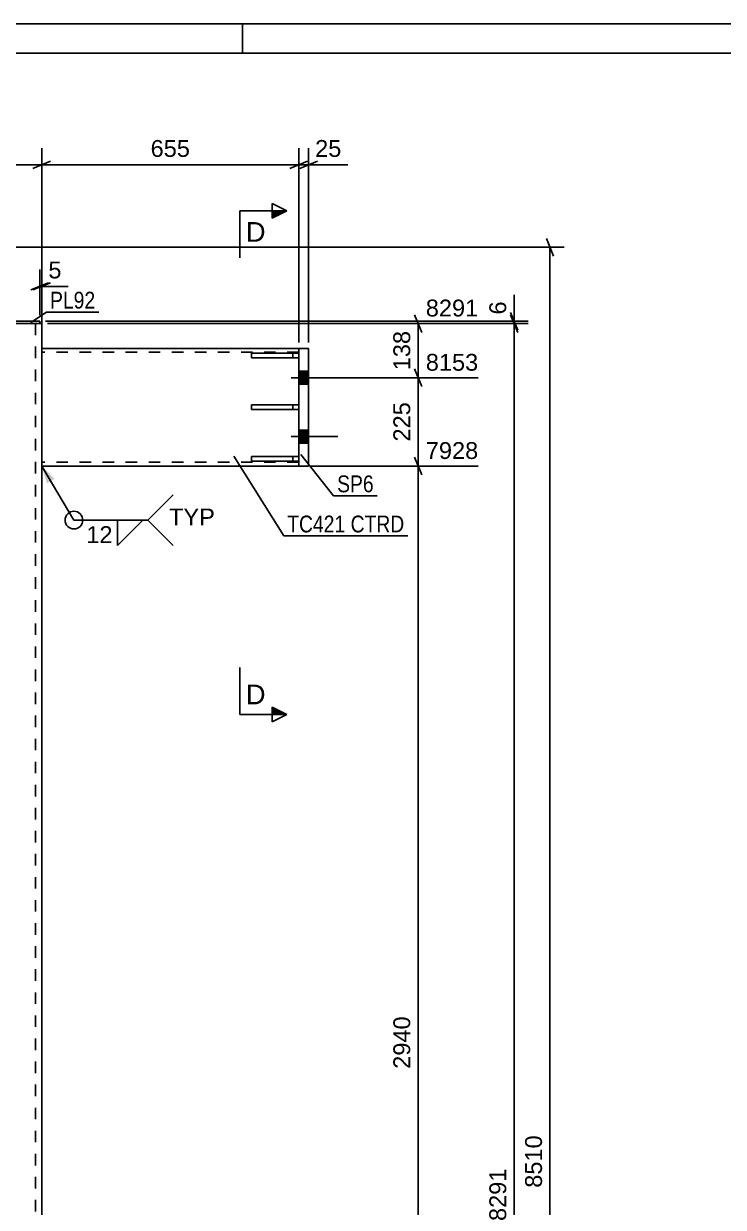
# Model space of a CAD drawing. Header units: millimetres. Extents: x -370 to 471, y -230 to 364.
# Drawn here: x -195.9 to -77, y 162.6 to 363.8 of the extents above; entities that cross this region are included whole.
import ezdxf

# ---------------------------------------------------------------- set-up
doc = ezdxf.new("R2010")
doc.units = ezdxf.units.MM
doc.linetypes.add('DXK_LINE_DOT2', pattern=[3.9198, 1.9599, -1.9599])
doc.styles.add('Arial', font='ARIAL.TTF', dxfattribs={"height": 0.2})
doc.styles.add('Arial Narrow', font='ARIALN.TTF', dxfattribs={"height": 0.2})

# ---------------------------------------------------------------- blocks, each defined once
blk = doc.blocks.new('Unknown-284936230-1132')
at = {"color": 5, "linetype": 'Continuous'}
for p, q in [((471.3, 363.79), (-369.7, 363.79)), ((-158.7, 358.79), (-158.7, 363.79)), ((466.3, 358.79), (-364.7, 358.79))]:
    blk.add_line(p, q, dxfattribs=at)
blk = doc.blocks.new('Part-284936230-3332 - 3181')
at = {"color": 2, "linetype": 'Continuous'}
for p, q in [((-149.14, 308.61), (-192.79, 308.61)), ((-149.14, 288.61), (-192.79, 288.61))]:
    blk.add_line(p, q, dxfattribs=at)
at = {"color": 7, "linetype": 'DXK_LINE_DOT2'}
for p, q in [((-192.79, 288.61), (-192.79, 308.61)), ((-149.14, 307.95), (-192.79, 307.95)), ((-149.14, 308.61), (-149.14, 288.61)), ((-149.14, 289.28), (-192.79, 289.28))]:
    blk.add_line(p, q, dxfattribs=at)
blk = doc.blocks.new('Part-284936230-3488 - 3181')
at = {"color": 2, "linetype": 'Continuous'}
for p, q in [((-193.85, 312.83), (-196.79, 312.83)), ((-192.79, 312.83), (-193.13, 312.83)), ((-192.79, 312.83), (-192.79, 40.1))]:
    blk.add_line(p, q, dxfattribs=at)
at = {"color": 7, "linetype": 'DXK_LINE_DOT2'}
for p, q in [((-193.13, 312.83), (-194.93, 312.83)), ((-193.86, 312.83), (-193.86, 40.1))]:
    blk.add_line(p, q, dxfattribs=at)
blk = doc.blocks.new('Part-284936230-3390 - 3181')
at = {"color": 2, "linetype": 'Continuous'}
for p, q in [((-149.14, 308.61), (-149.14, 288.61)), ((-147.47, 308.61), (-149.14, 308.61)), ((-147.47, 288.61), (-147.47, 308.61)), ((-149.14, 288.61), (-147.47, 288.61))]:
    blk.add_line(p, q, dxfattribs=at)
blk = doc.blocks.new('Part-284936230-31891 - 3181')
at = {"color": 7, "linetype": 'DXK_LINE_DOT2'}
for p, q in [((-149.14, 290.25), (-157.14, 290.25)), ((-157.14, 290.25), (-157.14, 289.45)), ((-150.14, 289.45), (-150.14, 290.25)), ((-149.14, 289.45), (-149.14, 290.25)), ((-157.14, 289.45), (-149.14, 289.45))]:
    blk.add_line(p, q, dxfattribs=at)
blk = doc.blocks.new('Part-284936230-3546 - 3181')
at = {"color": 2, "linetype": 'Continuous'}
for p, q in [((-149.14, 307.78), (-157.14, 307.78)), ((-157.14, 306.98), (-157.14, 307.78)), ((-149.14, 306.98), (-157.14, 306.98)), ((-149.14, 307.78), (-149.14, 306.98))]:
    blk.add_line(p, q, dxfattribs=at)
at = {"color": 7, "linetype": 'DXK_LINE_DOT2'}
blk.add_line((-150.14, 306.98), (-150.14, 307.78), dxfattribs=at)
blk = doc.blocks.new('Part-284936230-3561 - 3181')
at = {"color": 2, "linetype": 'Continuous'}
for p, q in [((-149.14, 299.01), (-157.14, 299.01)), ((-157.14, 298.21), (-157.14, 299.01)), ((-149.14, 298.21), (-157.14, 298.21)), ((-149.14, 299.01), (-149.14, 298.21))]:
    blk.add_line(p, q, dxfattribs=at)
at = {"color": 7, "linetype": 'DXK_LINE_DOT2'}
blk.add_line((-150.14, 298.21), (-150.14, 299.01), dxfattribs=at)
blk = doc.blocks.new('Part-284936230-3638 - 3181')
at = {"color": 2, "linetype": 'Continuous'}
for p, q in [((-222.13, 313.23), (-225.79, 313.23)), ((-225.79, 313.23), (-225.79, 312.83)), ((-225.79, 312.83), (-225.07, 312.83)), ((-193.13, 313.23), (-196.79, 313.23)), ((-193.13, 312.83), (-193.85, 312.83)), ((-193.13, 313.23), (-193.13, 312.83))]:
    blk.add_line(p, q, dxfattribs=at)
at = {"color": 7, "linetype": 'DXK_LINE_DOT2'}
for p, q in [((-225.07, 312.83), (-193.85, 312.83)), ((-222.13, 313.23), (-196.79, 313.23))]:
    blk.add_line(p, q, dxfattribs=at)
blk = doc.blocks.new('Bolt-284936230-3660 - 3181')
at = {"linetype": 'Continuous'}
for points in [[(-149.14, 304.71), (-149.14, 302.51), (-147.47, 302.51), (-147.47, 304.71)], [(-149.14, 304.71), (-149.14, 302.51), (-147.47, 302.51), (-147.47, 304.71)], [(-149.14, 294.71), (-149.14, 292.51), (-147.47, 292.51), (-147.47, 294.71)], [(-149.14, 294.71), (-149.14, 292.51), (-147.47, 292.51), (-147.47, 294.71)]]:
    blk.add_hatch(color=1, dxfattribs=at).paths.add_polyline_path(points)
at = {"color": 1, "linetype": 'Continuous'}
for p, q in [((-149.14, 304.71), (-147.47, 304.71)), ((-149.14, 304.71), (-147.47, 304.71)), ((-150.41, 303.61), (-142.47, 303.61)), ((-150.41, 303.61), (-142.47, 303.61)), ((-149.14, 302.51), (-147.47, 302.51)), ((-149.14, 302.51), (-147.47, 302.51)), ((-149.14, 294.71), (-147.47, 294.71)), ((-149.14, 294.71), (-147.47, 294.71)), ((-150.41, 293.61), (-142.47, 293.61)), ((-150.41, 293.61), (-142.47, 293.61)), ((-149.14, 292.51), (-147.47, 292.51)), ((-149.14, 292.51), (-147.47, 292.51))]:
    blk.add_line(p, q, dxfattribs=at)
blk = doc.blocks.new('Part-284936230-3675 - 3181')
at = {"color": 2, "linetype": 'Continuous'}
for p, q in [((-149.14, 290.25), (-157.14, 290.25)), ((-157.14, 289.45), (-157.14, 290.25)), ((-149.14, 290.25), (-149.14, 289.45)), ((-149.14, 289.45), (-157.14, 289.45))]:
    blk.add_line(p, q, dxfattribs=at)
at = {"color": 7, "linetype": 'DXK_LINE_DOT2'}
blk.add_line((-150.14, 289.45), (-150.14, 290.25), dxfattribs=at)
blk = doc.blocks.new('Part-284936230-31889 - 3181')
at = {"color": 7, "linetype": 'DXK_LINE_DOT2'}
for p, q in [((-149.14, 299.01), (-157.14, 299.01)), ((-157.14, 299.01), (-157.14, 298.21)), ((-157.14, 298.21), (-149.14, 298.21)), ((-150.14, 298.21), (-150.14, 299.01)), ((-149.14, 298.21), (-149.14, 299.01))]:
    blk.add_line(p, q, dxfattribs=at)
blk = doc.blocks.new('Part-284936230-31890 - 3181')
at = {"color": 7, "linetype": 'DXK_LINE_DOT2'}
for p, q in [((-149.14, 307.78), (-157.14, 307.78)), ((-157.14, 307.78), (-157.14, 306.98)), ((-157.14, 306.98), (-149.14, 306.98)), ((-150.14, 306.98), (-150.14, 307.78)), ((-149.14, 306.98), (-149.14, 307.78))]:
    blk.add_line(p, q, dxfattribs=at)
blk = doc.blocks.new('StraightDimension-284936230-25147 - 3181')
at = {"color": 7, "linetype": 'Continuous'}
for p, q in [((-128.25, 302.11), (-129.45, 305.11)), ((-146.47, 303.61), (-118.66, 303.61)), ((-128.85, 288.61), (-128.85, 303.61)), ((-129.45, 290.11), (-128.25, 287.11)), ((-147.31, 288.61), (-118.66, 288.61))]:
    blk.add_line(p, q, dxfattribs=at)
at = {"color": 0, "linetype": 'Continuous'}
blk.add_wipeout([(-118.06, 304.21), (-118.06, 308.41), (-128.15, 308.41), (-128.15, 304.21)], dxfattribs=at)
at = {"color": 0}
blk.add_wipeout([(-129.6, 300.05), (-133.8, 300.05), (-133.8, 292.18), (-129.6, 292.18)], dxfattribs=at)
at = {"color": 3, "linetype": 'Continuous', "style": 'Arial'}
blk.add_text('8153', height=2.865, dxfattribs=at).set_placement((-127.55, 304.81))
at = {"color": 3, "style": 'Arial'}
blk.add_text('225', height=2.865, rotation=90.0002, dxfattribs=at).set_placement((-130.2, 292.78))
blk = doc.blocks.new('StraightDimension-284936230-3797 - 3181')
at = {"color": 7, "linetype": 'Continuous'}
for p, q in [((-193.13, 314.23), (-193.13, 322)), ((-192.79, 313.83), (-192.79, 322)), ((-194.63, 318.55), (-191.63, 319.75)), ((-191.29, 319.75), (-194.29, 318.55)), ((-193.13, 319.15), (-192.79, 319.15))]:
    blk.add_line(p, q, dxfattribs=at)
at = {"color": 0}
blk.add_wipeout([(-188.84, 319.9), (-188.84, 324.1), (-192.27, 324.1), (-192.27, 319.9)], dxfattribs=at)
at = {"color": 7, "linetype": 'Continuous'}
blk.add_line((-192.79, 319.15), (-188.32, 319.15), dxfattribs=at)
blk.add_line((-192.79, 319.15), (-188.32, 319.15), dxfattribs=at)
at = {"color": 3, "style": 'Arial'}
blk.add_text('5', height=2.87, dxfattribs=at).set_placement((-191.67, 320.5))
blk = doc.blocks.new('StraightDimension-284936230-25146 - 3181')
at = {"color": 7, "linetype": 'Continuous'}
for p, q in [((-129.45, 314.33), (-128.25, 311.33)), ((-191.79, 312.83), (-118.66, 312.83)), ((-128.85, 303.61), (-128.85, 312.83)), ((-128.25, 302.11), (-129.45, 305.11)), ((-146.47, 303.61), (-118.66, 303.61))]:
    blk.add_line(p, q, dxfattribs=at)
at = {"color": 0, "linetype": 'Continuous'}
blk.add_wipeout([(-118.06, 313.43), (-118.06, 317.63), (-128.15, 317.63), (-128.15, 313.43)], dxfattribs=at)
at = {"color": 0}
blk.add_wipeout([(-129.6, 312.16), (-133.8, 312.16), (-133.8, 304.29), (-129.6, 304.29)], dxfattribs=at)
at = {"color": 3, "linetype": 'Continuous', "style": 'Arial'}
blk.add_text('8291', height=2.865, dxfattribs=at).set_placement((-127.55, 314.03))
at = {"color": 3, "style": 'Arial'}
blk.add_text('138', height=2.865, rotation=90.0002, dxfattribs=at).set_placement((-130.2, 304.89))
blk = doc.blocks.new('StraightDimension-284936230-25221 - 3181')
at = {"color": 7, "linetype": 'Continuous'}
for p, q in [((-113.14, 314.73), (-111.94, 311.73)), ((-111.94, 311.33), (-113.14, 314.33)), ((-192.13, 313.23), (-110.14, 313.23)), ((-191.79, 312.83), (-110.14, 312.83)), ((-112.54, 312.83), (-112.54, 313.23))]:
    blk.add_line(p, q, dxfattribs=at)
at = {"color": 0}
blk.add_wipeout([(-113.29, 317.18), (-117.49, 317.18), (-117.49, 313.76), (-113.29, 313.76)], dxfattribs=at)
at = {"color": 7, "linetype": 'Continuous'}
blk.add_line((-112.54, 313.23), (-112.54, 317.71), dxfattribs=at)
blk.add_line((-112.54, 313.23), (-112.54, 317.71), dxfattribs=at)
at = {"color": 3, "style": 'Arial'}
blk.add_text('6', height=2.87, rotation=90.0002, dxfattribs=at).set_placement((-113.89, 314.36))
blk = doc.blocks.new('StraightDimension-284936230-25222 - 3181')
at = {"color": 7, "linetype": 'Continuous'}
for p, q in [((-111.94, 311.33), (-113.14, 314.33)), ((-191.79, 312.83), (-110.14, 312.83)), ((-112.54, 16.67), (-112.54, 312.83))]:
    blk.add_line(p, q, dxfattribs=at)
at = {"color": 0}
blk.add_wipeout([(-113.29, 169.8), (-117.49, 169.8), (-117.49, 159.7), (-113.29, 159.7)], dxfattribs=at)
at = {"color": 3, "style": 'Arial'}
blk.add_text('8291', height=2.865, rotation=90.0002, dxfattribs=at).set_placement((-113.89, 160.3))
blk = doc.blocks.new('StraightDimension-284936230-25246 - 3181')
at = {"color": 7, "linetype": 'Continuous'}
for p, q in [((-105.86, 324.29), (-107.06, 327.29)), ((-204.46, 325.79), (-104.06, 325.79)), ((-106.46, 15), (-106.46, 325.79))]:
    blk.add_line(p, q, dxfattribs=at)
at = {"color": 0}
blk.add_wipeout([(-107.21, 175.44), (-111.41, 175.44), (-111.41, 165.35), (-107.21, 165.35)], dxfattribs=at)
at = {"color": 3, "style": 'Arial'}
blk.add_text('8510', height=2.865, rotation=90.0002, dxfattribs=at).set_placement((-107.81, 165.95))
blk = doc.blocks.new('StraightDimension-284936230-30628 - 3181')
at = {"color": 7, "linetype": 'Continuous'}
for p, q in [((-128.25, 287.11), (-129.45, 290.11)), ((-147.31, 288.61), (-118.66, 288.61)), ((-128.85, 92.61), (-128.85, 288.61))]:
    blk.add_line(p, q, dxfattribs=at)
at = {"color": 0, "linetype": 'Continuous'}
blk.add_wipeout([(-118.06, 289.21), (-118.06, 293.41), (-128.15, 293.41), (-128.15, 289.21)], dxfattribs=at)
at = {"color": 0}
blk.add_wipeout([(-129.6, 195.66), (-133.8, 195.66), (-133.8, 185.57), (-129.6, 185.57)], dxfattribs=at)
at = {"color": 3, "linetype": 'Continuous', "style": 'Arial'}
blk.add_text('7928', height=2.865, dxfattribs=at).set_placement((-127.55, 289.81))
at = {"color": 3, "style": 'Arial'}
blk.add_text('2940', height=2.865, rotation=90.0002, dxfattribs=at).set_placement((-130.2, 186.17))
blk = doc.blocks.new('StraightDimension-284936230-34139 - 3181')
at = {"color": 7, "linetype": 'Continuous'}
for p, q in [((-149.14, 309.61), (-149.14, 342.65)), ((-147.47, 309.61), (-147.47, 342.65)), ((-150.64, 339.2), (-147.64, 340.4)), ((-145.97, 340.4), (-148.97, 339.2)), ((-149.14, 339.8), (-147.47, 339.8))]:
    blk.add_line(p, q, dxfattribs=at)
at = {"color": 0}
blk.add_wipeout([(-141.3, 340.55), (-141.3, 344.75), (-146.95, 344.75), (-146.95, 340.55)], dxfattribs=at)
at = {"color": 7, "linetype": 'Continuous'}
blk.add_line((-147.47, 339.8), (-140.78, 339.8), dxfattribs=at)
blk.add_line((-147.47, 339.8), (-140.78, 339.8), dxfattribs=at)
at = {"color": 3, "style": 'Arial'}
blk.add_text('25', height=2.865, dxfattribs=at).set_placement((-146.35, 341.15))
blk = doc.blocks.new('StraightDimension-284936230-34140 - 3181')
at = {"color": 7, "linetype": 'Continuous'}
for p, q in [((-192.79, 309.61), (-192.79, 342.65)), ((-149.14, 309.61), (-149.14, 342.65)), ((-191.29, 340.4), (-194.29, 339.2)), ((-150.64, 339.2), (-147.64, 340.4)), ((-192.79, 339.8), (-149.14, 339.8))]:
    blk.add_line(p, q, dxfattribs=at)
at = {"color": 0}
blk.add_wipeout([(-167.03, 340.55), (-167.03, 344.75), (-174.9, 344.75), (-174.9, 340.55)], dxfattribs=at)
at = {"color": 3, "style": 'Arial'}
blk.add_text('655', height=2.865, dxfattribs=at).set_placement((-174.3, 341.15))
blk = doc.blocks.new('StraightDimension-284936230-34141 - 3181')
at = {"color": 7, "linetype": 'Continuous'}
for p, q in [((-226.13, 309.61), (-226.13, 342.65)), ((-192.79, 309.61), (-192.79, 342.65)), ((-224.63, 340.4), (-227.63, 339.2)), ((-194.29, 339.2), (-191.29, 340.4)), ((-226.13, 339.8), (-192.79, 339.8))]:
    blk.add_line(p, q, dxfattribs=at)
at = {"color": 0}
blk.add_wipeout([(-205.52, 340.55), (-205.52, 344.75), (-213.39, 344.75), (-213.39, 340.55)], dxfattribs=at)
at = {"color": 3, "style": 'Arial'}
blk.add_text('500', height=2.865, dxfattribs=at).set_placement((-212.79, 341.15))
blk = doc.blocks.new('Mark-284936230-3328 - 3181')
at = {"color": 0}
blk.add_wipeout([(-141.22, 277.33), (-141.22, 280.33), (-151.09, 280.33), (-151.09, 277.33)], dxfattribs=at)
blk.add_wipeout([(-141.22, 277.33), (-141.22, 280.33), (-151.09, 280.33), (-151.09, 277.33)], dxfattribs=at)
at = {"color": 30, "linetype": 'Continuous'}
blk.add_line((-160.15, 290.27), (-151.69, 276.73), dxfattribs=at)
at = {"color": 3, "style": 'Arial Narrow'}
blk.add_text('TC421', height=2.863, dxfattribs=at).set_placement((-151.09, 277.33))
at = {"color": 0}
blk.add_wipeout([(-131.2, 277.33), (-131.2, 280.33), (-140.32, 280.33), (-140.32, 277.33)], dxfattribs=at)
blk.add_wipeout([(-131.2, 277.33), (-131.2, 280.33), (-140.32, 280.33), (-140.32, 277.33)], dxfattribs=at)
at = {"color": 30, "linetype": 'Continuous'}
blk.add_line((-151.69, 276.73), (-130.6, 276.73), dxfattribs=at)
at = {"color": 3, "style": 'Arial Narrow'}
blk.add_text('CTRD', height=2.863, dxfattribs=at).set_placement((-140.32, 277.33))
blk = doc.blocks.new('Mark-284936230-3386 - 3181')
at = {"color": 0}
blk.add_wipeout([(-136.4, 284.15), (-136.4, 287.15), (-142.61, 287.15), (-142.61, 284.15)], dxfattribs=at)
blk.add_wipeout([(-136.4, 284.15), (-136.4, 287.15), (-142.61, 287.15), (-142.61, 284.15)], dxfattribs=at)
at = {"color": 30, "linetype": 'Continuous'}
for p, q in [((-148.76, 290.56), (-143.21, 283.55)), ((-143.21, 283.55), (-135.8, 283.55))]:
    blk.add_line(p, q, dxfattribs=at)
at = {"color": 3, "style": 'Arial Narrow'}
blk.add_text('SP6', height=2.863, dxfattribs=at).set_placement((-142.61, 284.15))
blk = doc.blocks.new('Mark-284936230-3634 - 3181')
at = {"color": 0}
blk.add_wipeout([(-183.71, 315.37), (-183.71, 318.37), (-191.38, 318.37), (-191.38, 315.37)], dxfattribs=at)
blk.add_wipeout([(-183.71, 315.37), (-183.71, 318.37), (-191.38, 318.37), (-191.38, 315.37)], dxfattribs=at)
at = {"color": 30, "linetype": 'Continuous'}
for p, q in [((-194.64, 313.01), (-191.98, 314.77)), ((-191.98, 314.77), (-183.11, 314.77))]:
    blk.add_line(p, q, dxfattribs=at)
at = {"color": 3, "style": 'Arial Narrow'}
blk.add_text('PL92', height=2.863, dxfattribs=at).set_placement((-191.38, 315.37))
blk = doc.blocks.new('WeldMark-284936230-4330 - 3181')
at = {"linetype": 'Continuous'}
blk.add_hatch(color=30, dxfattribs=at).paths.add_polyline_path([(-191.9, 285.65), (-192.79, 288.61), (-190.61, 286.42)])
at = {"color": 30, "linetype": 'Continuous'}
blk.add_line((-192.79, 288.61), (-187.32, 279.42), dxfattribs=at)
at = {"color": 3, "linetype": 'Continuous'}
for q in [(-170.49, 283.7), (-170.49, 275.13)]:
    blk.add_line((-174.77, 279.42), q, dxfattribs=at)
blk.add_arc((-187.32, 279.42), 1.5, 90, 270, dxfattribs=at)
at = {"color": 0}
blk.add_wipeout([(-180.57, 275.32), (-180.57, 278.72), (-185.42, 278.72), (-185.42, 275.32)], dxfattribs=at)
at = {"color": 30, "linetype": 'Continuous'}
blk.add_line((-187.32, 279.42), (-174.77, 279.42), dxfattribs=at)
at = {"color": 3, "linetype": 'Continuous'}
for p, q in [((-179.91, 279.42), (-175.63, 279.42)), ((-175.63, 279.42), (-179.91, 275.13)), ((-179.91, 275.13), (-179.91, 279.42))]:
    blk.add_line(p, q, dxfattribs=at)
blk.add_arc((-187.32, 279.42), 1.5, 270, 90, dxfattribs=at)
at = {"color": 3, "style": 'Arial'}
blk.add_text('12', height=2.865, dxfattribs=at).set_placement((-185.22, 275.52))
at = {"color": 0, "linetype": 'Continuous'}
blk.add_wipeout([(-163.4, 278.52), (-163.4, 281.52), (-171.17, 281.52), (-171.17, 278.52)], dxfattribs=at)
blk.add_wipeout([(-163.4, 278.52), (-163.4, 281.52), (-171.17, 281.52), (-171.17, 278.52)], dxfattribs=at)
at = {"color": 3, "linetype": 'Continuous', "style": 'Arial'}
blk.add_text('TYP', height=2.865, dxfattribs=at).set_placement((-171.17, 278.52))
blk = doc.blocks.new('SectionMark-284936230-26061 - 3181')
at = {"linetype": 'Continuous'}
for points in [[(-153.64, 330.73), (-153.64, 331.98), (-151.14, 331.98)], [(-153.64, 246.37), (-153.64, 247.62), (-151.14, 246.37)]]:
    blk.add_hatch(color=6, dxfattribs=at).paths.add_polyline_path(points)
at = {"color": 6, "linetype": 'Continuous'}
for p, q in [((-159.14, 331.98), (-151.14, 331.98)), ((-153.64, 330.73), (-153.64, 333.23)), ((-153.64, 333.23), (-151.14, 331.98)), ((-151.14, 331.98), (-153.64, 330.73)), ((-151.14, 246.37), (-153.64, 247.62)), ((-153.64, 247.62), (-153.64, 245.12)), ((-159.14, 246.37), (-151.14, 246.37)), ((-151.14, 246.37), (-153.64, 245.12))]:
    blk.add_line(p, q, dxfattribs=at)
at = {"color": 0, "linetype": 'Continuous'}
for points in [[(-154.77, 326.73), (-154.77, 330.23), (-158.14, 330.23), (-158.14, 326.73)], [(-154.77, 248.12), (-154.77, 251.62), (-158.14, 251.62), (-158.14, 248.12)]]:
    blk.add_wipeout(points, dxfattribs=at)
at = {"color": 6, "linetype": 'Continuous'}
for p, q in [((-159.14, 331.98), (-159.14, 323.98)), ((-159.14, 246.37), (-159.14, 254.37))]:
    blk.add_line(p, q, dxfattribs=at)
at = {"color": 3, "linetype": 'Continuous', "style": 'Arial'}
for p in [(-158.14, 326.73), (-158.14, 248.12)]:
    blk.add_text('D', height=3.34, rotation=-0.0057, dxfattribs=at).set_placement(p)

msp = doc.modelspace()

# ---------------------------------------------------------------- block references
for name in ['Unknown-284936230-1132', 'Part-284936230-3488 - 3181', 'Part-284936230-3638 - 3181', 'Part-284936230-3332 - 3181', 'Part-284936230-3390 - 3181', 'Part-284936230-3546 - 3181', 'Part-284936230-31890 - 3181', 'Bolt-284936230-3660 - 3181', 'Part-284936230-3561 - 3181', 'Part-284936230-31889 - 3181', 'Part-284936230-31891 - 3181', 'Part-284936230-3675 - 3181']:
    msp.add_blockref(name, (0, 0))

# ---------------------------------------------------------------- next in the draw order: block references
for name in ['StraightDimension-284936230-3797 - 3181', 'StraightDimension-284936230-25147 - 3181']:
    msp.add_blockref(name, (0, 0))

# ---------------------------------------------------------------- next in the draw order: block references
msp.add_blockref('StraightDimension-284936230-25146 - 3181', (0, 0))

# ---------------------------------------------------------------- next in the draw order: block references
msp.add_blockref('StraightDimension-284936230-25221 - 3181', (0, 0))

# ---------------------------------------------------------------- next in the draw order: block references
msp.add_blockref('StraightDimension-284936230-25222 - 3181', (0, 0))

# ---------------------------------------------------------------- next in the draw order: block references
msp.add_blockref('StraightDimension-284936230-25246 - 3181', (0, 0))

# ---------------------------------------------------------------- next in the draw order: block references
for name in ['StraightDimension-284936230-34139 - 3181', 'StraightDimension-284936230-30628 - 3181', 'WeldMark-284936230-4330 - 3181']:
    msp.add_blockref(name, (0, 0))

# ---------------------------------------------------------------- next in the draw order: block references
for name in ['StraightDimension-284936230-34140 - 3181', 'Mark-284936230-3328 - 3181']:
    msp.add_blockref(name, (0, 0))

# ---------------------------------------------------------------- next in the draw order: block references
for name in ['StraightDimension-284936230-34141 - 3181', 'SectionMark-284936230-26061 - 3181', 'Mark-284936230-3386 - 3181']:
    msp.add_blockref(name, (0, 0))

# ---------------------------------------------------------------- next in the draw order: block references
msp.add_blockref('Mark-284936230-3634 - 3181', (0, 0))

doc.saveas('drawing.dxf')
